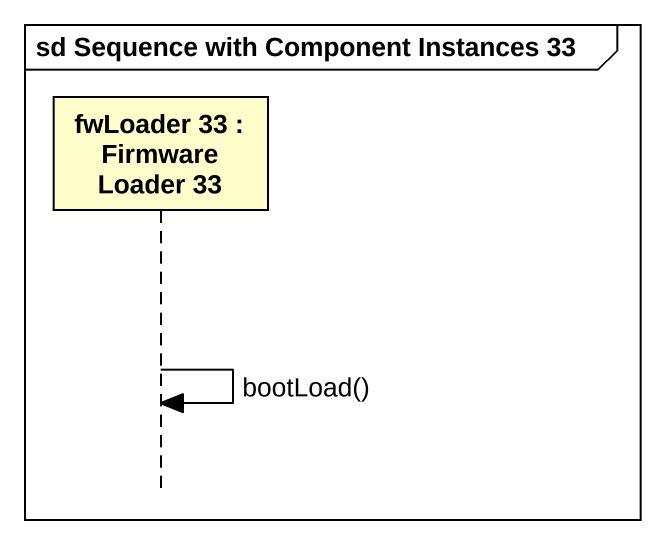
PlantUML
@startuml
mainframe sd Sequence with Component Instances 33
hide footbox
participant "fwLoader 33 : Firmware Loader 33" as fwLoader_33

fwLoader_33 -> fwLoader_33 : bootLoad()
@enduml
